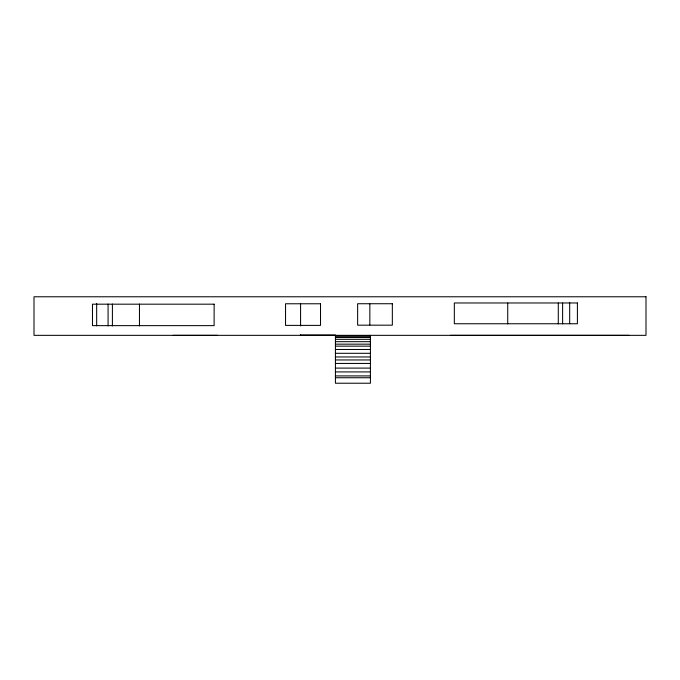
<?xml version="1.0" encoding="UTF-8"?>
<svg xmlns="http://www.w3.org/2000/svg" width="680" height="680" viewBox="0 0 680 680"><rect width="100%" height="100%" fill="white"/><g stroke="black" fill="none" stroke-linecap="round" stroke-linejoin="round"><path stroke-width="1.02" d="M300.433 335.01L335.427 335.01L335.427 383.223L370.421 383.223L370.421 335.342M335.427 336.345L370.421 336.345M335.427 337.51L370.421 337.51M335.427 339.337L370.421 339.337M335.427 341.666L370.421 341.666M335.427 344.156L370.421 344.156M335.427 346.154L370.421 346.154M335.427 349.477L370.421 349.477M335.427 353.302L370.421 353.302M335.427 356.957L370.421 356.957M335.427 359.95L370.421 359.95M335.427 363.443L370.421 363.443M335.427 368.101L370.421 368.101M335.427 371.918L370.421 371.918M335.427 375.912L370.421 375.912M335.427 377.74L370.421 377.74M628.949 335.342L450.398 335.342M569.678 302.6L569.678 323.723M562.615 303.025L562.615 323.875M558.288 303.025L558.288 323.875M507.731 303.025L507.731 323.875M369.844 304.07L369.844 324.921M300.577 304.07L300.577 325.966M300.433 334.517L300.433 335.342M217.583 335.342L173.221 335.342M139.459 304.07L139.459 325.966M112.404 304.07L112.404 325.966M108.078 304.07L108.078 325.966M96.671 303.535L96.671 325.805M646 296.777L34 296.777L34 335.342L646 335.342L646 296.777M577.405 302.974L454.333 302.974L454.333 323.756L577.405 323.756L577.405 302.974M320.518 303.773L285.541 303.773L285.541 325.389L320.518 325.389L320.518 303.773M392.343 303.731L357.637 303.731L357.637 325.176L392.343 325.176L392.343 303.731M214.123 304.181L92.472 304.181L92.472 325.635L214.123 325.635L214.123 304.181"/></g></svg>
